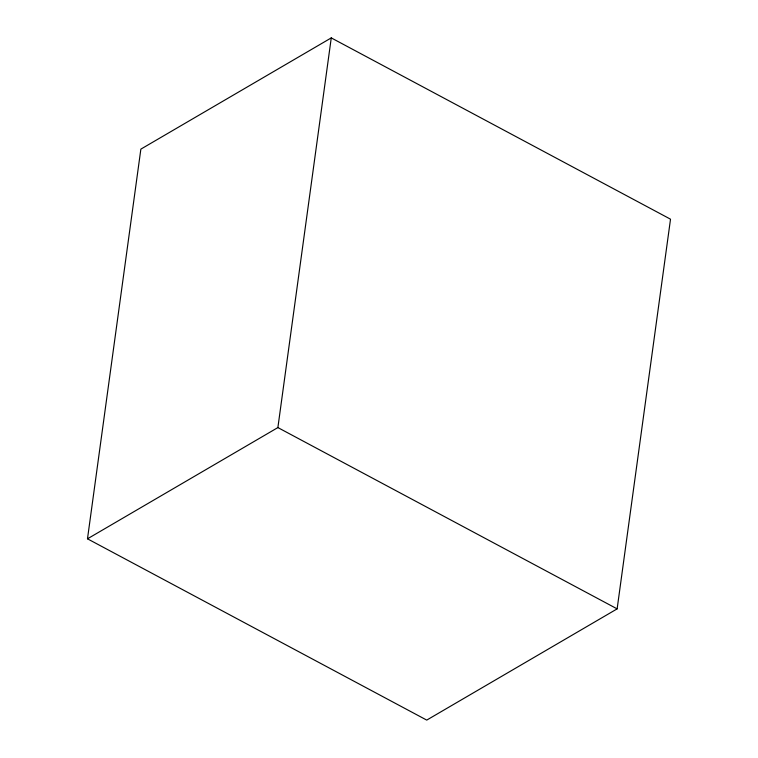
<?xml version="1.0" encoding="UTF-8"?>
<svg xmlns="http://www.w3.org/2000/svg" width="758" height="758" viewBox="0 0 758 758"><rect width="100%" height="100%" fill="white"/><g stroke="black" fill="none" stroke-linecap="round" stroke-linejoin="round"><path stroke-width="1.14" d="M87.483 538.815L140.865 149.127L331.265 37.9L670.517 219.185L617.135 608.873L426.735 720.1L87.483 538.815L277.883 427.578L331.265 37.9M277.883 427.578L617.135 608.873"/></g></svg>
